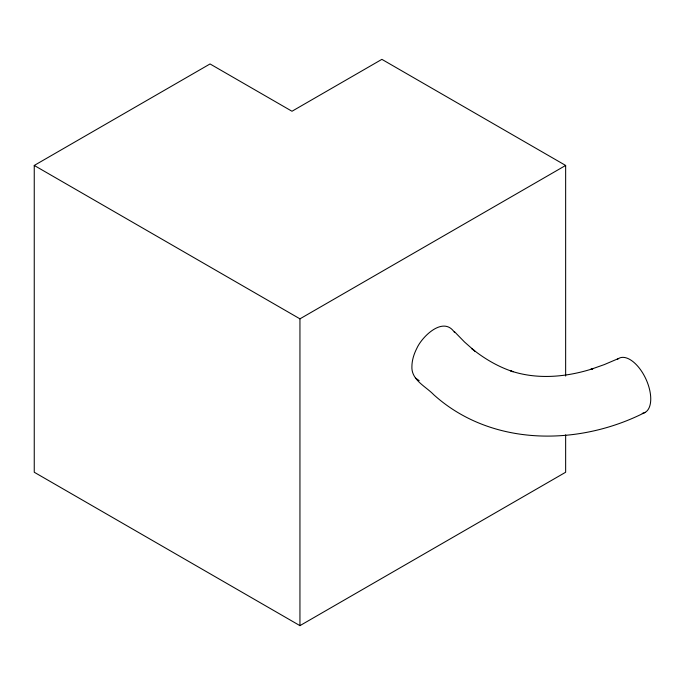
<?xml version="1.0" encoding="UTF-8"?>
<svg xmlns="http://www.w3.org/2000/svg" width="685" height="685" viewBox="0 0 685 685"><rect width="100%" height="100%" fill="white"/><g stroke="black" fill="none" stroke-linecap="round" stroke-linejoin="round"><path stroke-width="1.03" d="M565.647 434.829L565.647 472.248L299.944 625.645L34.25 472.248L34.25 165.445L210.047 63.953L291.99 111.253L381.887 59.355L565.647 165.445L565.647 376.039M34.25 165.445L299.944 318.842L565.647 165.445M618.675 358.46L604.316 364.591L590.641 369.421L592.945 368.667C566.572 377.135 537.442 379.841 510.796 370.953L513.159 371.724C497.952 366.758 483.995 358.469 471.605 348.434L474.782 351.054L464.55 342.029L454.412 331.617M645.244 412.327C578.756 446.337 491.376 446.714 433.768 394.748C425.873 386.468 411.24 380.004 411.899 366.629C411.942 360.173 413.988 353.871 416.908 348.168C422.166 336.498 443.486 315.477 454.583 332.533M419.169 380.637L415.624 378.129M299.944 318.842L299.944 625.645M617.373 359.402A30.063 15.344 65.2 0 1 645.912 379.01A30.063 15.344 65.2 0 1 642.247 413.355"/></g></svg>
